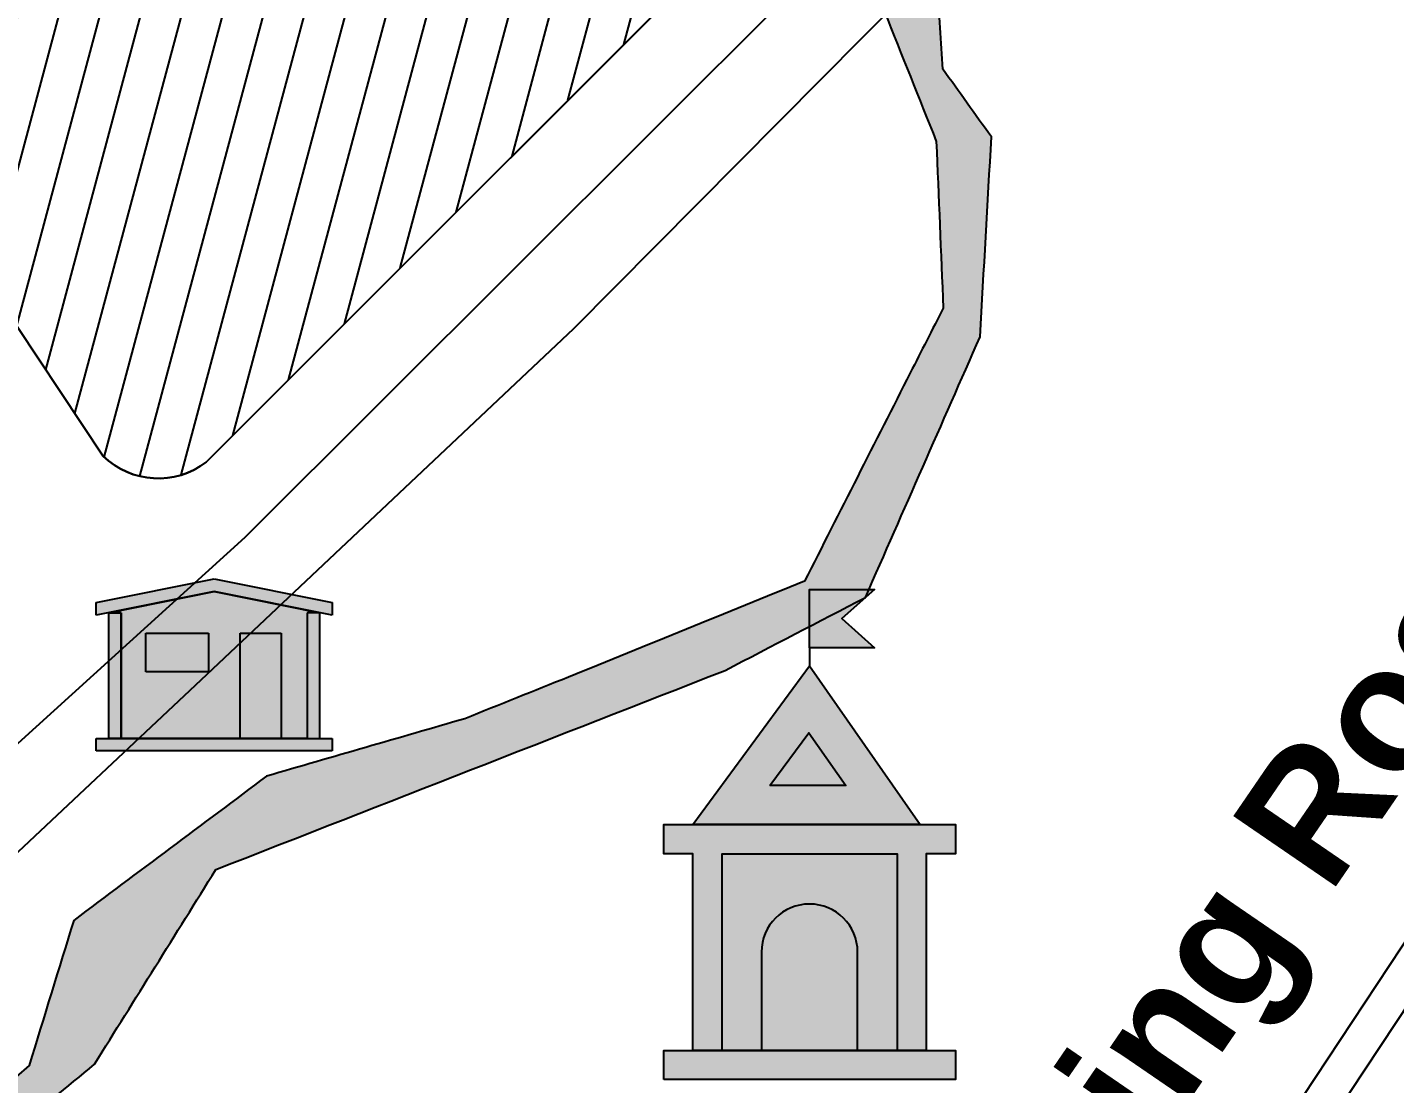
# Model space of a CAD drawing. Header units: metres. Extents: x 125.25 to 127.94, y 109.47 to 110.92.
# Drawn here: x 125.9542 to 126.0641, y 109.9961 to 110.081 of the extents above; entities that cross this region are included whole.
import ezdxf

# ---------------------------------------------------------------- set-up
doc = ezdxf.new("R2010")
doc.units = ezdxf.units.M
doc.linetypes.add('DASHED2', pattern=[0.375, 0.25, -0.125])
doc.linetypes.add('DASHEDX2', pattern=[38.099999999999994, 25.4, -12.7])
doc.styles.get("Standard").update_dxf_attribs({"font": 'arial.ttf'})
pattern_1 = [(0, (0, 0), (0, 6.985), [5.08, -1.905]), (90, (0, 0), (-6.985, 4.277078946022131e-16), [5.08, -1.905])]

# ---------------------------------------------------------------- blocks, each defined once
blk = doc.blocks.new('A$C7F8862DF')
at = {"linetype": 'DASHEDX2', "true_color": 0xf53d00, "transparency": 33554687}
h = blk.add_hatch(dxfattribs=at)
h.set_pattern_fill('ANGLE', color=20)
h.set_pattern_definition(pattern_1)
h.paths.add_polyline_path([(0.0037499999999641, 0.01110162074805032), (0.003749999999996589, 0.01260162074805748), (0.005418250573271166, 0.01260162074805748), (0.004584125286640983, 0.0118516207480468), (0.005418250573271166, 0.01110162074805032)])
h.paths.add_polyline_path([(0.001499999999978741, 0.0007500000000248974), (0.001499999999978741, 0.005805751500375322), (0.006000000000014438, 0.005805751500375322), (0.005999999999957595, 0.0007500000000248974)])
edge = h.paths.add_edge_path()
edge.add_arc((0.00374999999999659, 0.003275437618755428), 0.001236848067962357, 90.00000000000004, 180)
edge.add_line((0.002513151932034233, 0.003275437618755428), (0.002513151932029448, 0.0007500000000201356))
edge.add_line((0.002513151932029448, 0.0007500000000201355), (0.00498684806796373, 0.0007500000000248218))
edge.add_line((0.00498684806796373, 0.0007500000000248218), (0.004986848067958946, 0.003275437618755428))
edge.add_arc((0.003749999999996589, 0.003275437618755427), 0.001236848067962357, 4.017968591707413e-14, 90)
h.paths.add_polyline_path([(0.002727219116451872, 0.007555751500386008), (0.003729008227845009, 0.008917379114293123), (0.004680350670044931, 0.007555751500386008)], flags=16)
h.paths.add_polyline_path([(0.0007499999999822649, 0.006555751500386009), (0.003749999999996589, 0.01063333908372499), (0.006598930273000292, 0.006555751500386009)])
at = {"linetype": 'DASHEDX2', "transparency": 33554687}
h = blk.add_hatch(color=20, dxfattribs=at)
h.dxf.hatch_style = 1
h.paths.add_polyline_path([(0.0007499999999822649, 0.006555751500386009), (0.003749999999996589, 0.01063333908372499), (0.006598930273000292, 0.006555751500386009)])
h.paths.add_polyline_path([(0.002727219116451872, 0.007555751500386008), (0.003729008227845009, 0.008917379114293123), (0.004680350670044931, 0.007555751500386008)], flags=16)
h.paths.add_polyline_path([(0.0037499999999641, 0.01110162074805032), (0.003749999999996589, 0.01260162074805748), (0.005418250573271166, 0.01260162074805748), (0.004584125286640983, 0.0118516207480468), (0.005418250573271166, 0.01110162074805032)])
h.paths.add_polyline_path([(0.001499999999978741, 0.0007500000000248974), (0.001499999999978741, 0.005805751500375322), (0.006000000000014438, 0.005805751500375322), (0.005999999999957595, 0.0007500000000248974)])
edge = h.paths.add_edge_path()
edge.add_arc((0.00374999999999659, 0.003275437618755428), 0.001236848067962357, 90.00000000000004, 180)
edge.add_line((0.002513151932034233, 0.003275437618755428), (0.002513151932029448, 0.0007500000000201356))
edge.add_line((0.002513151932029448, 0.0007500000000201355), (0.00498684806796373, 0.0007500000000248218))
edge.add_line((0.00498684806796373, 0.0007500000000248218), (0.004986848067958946, 0.003275437618755428))
edge.add_arc((0.003749999999996589, 0.003275437618755427), 0.001236848067962357, 4.017968591707413e-14, 90)
h = blk.add_hatch(dxfattribs=at)
h.set_pattern_fill('ANGLE', color=20)
h.set_pattern_definition(pattern_1)
h.paths.add_polyline_path([(0.0037499999999641, 0.01110162074805032), (0.003749999999996589, 0.01260162074805748), (0.005418250573271166, 0.01260162074805748), (0.004584125286640983, 0.0118516207480468), (0.005418250573271166, 0.01110162074805032)])
at = {"linetype": 'DASHEDX2', "true_color": 0xeb7500, "transparency": 33554687}
h = blk.add_hatch(dxfattribs=at)
h.set_pattern_fill('ANGLE', color=30)
h.set_pattern_definition(pattern_1)
h.paths.add_polyline_path([(0.0037499999999641, 0.01110162074805032), (0.003749999999996589, 0.01260162074805748), (0.005418250573271166, 0.01260162074805748), (0.004584125286640983, 0.0118516207480468), (0.005418250573271166, 0.01110162074805032)])
at = {"linetype": 'DASHEDX2', "transparency": 33554687}
h = blk.add_hatch(dxfattribs=at)
h.set_pattern_fill('ANGLE', color=20)
h.set_pattern_definition(pattern_1)
h.paths.add_polyline_path([(0.0037499999999641, 0.01110162074805032), (0.003749999999996589, 0.01260162074805748), (0.005418250573271166, 0.01260162074805748), (0.004584125286640983, 0.0118516207480468), (0.005418250573271166, 0.01110162074805032)])
at = {"linetype": 'DASHEDX2', "true_color": 0xffffff, "transparency": 33554687}
h = blk.add_hatch(dxfattribs=at)
h.set_pattern_fill('ANGLE')
h.set_pattern_definition(pattern_1)
h.paths.add_polyline_path([(0.0007499999999822649, 0.006555751500386009), (0.003749999999996589, 0.01063333908372499), (0.006598930273000292, 0.006555751500386009)])
at = {"linetype": 'DASHEDX2', "transparency": 33554687}
h = blk.add_hatch(dxfattribs=at)
h.set_pattern_fill('ANGLE', color=20)
h.set_pattern_definition(pattern_1)
h.paths.add_polyline_path([(0.0007499999999822649, 0.006555751500386009), (0.003749999999996589, 0.01063333908372499), (0.006598930273000292, 0.006555751500386009)])
h.paths.add_polyline_path([(0.002727219116451872, 0.007555751500386008), (0.003729008227845009, 0.008917379114293123), (0.004680350670044931, 0.007555751500386008)], flags=16)
at = {"linetype": 'DASHEDX2', "true_color": 0xffffff, "transparency": 33554687}
h = blk.add_hatch(dxfattribs=at)
h.set_pattern_fill('ANGLE')
h.set_pattern_definition(pattern_1)
h.paths.add_polyline_path([(0.002727219116451872, 0.007555751500386008), (0.003729008227845009, 0.008917379114293123), (0.004680350670044931, 0.007555751500386008)])
h.paths.add_polyline_path([(0.0007499999999964757, 0.0007500000000533191), (0.000749999999968054, 0.005805751500375322), (-1.4210854715202e-14, 0.005805751500375322), (0, 0.006555751500386009), (0.007499999999993179, 0.006555751500386009), (0.007499999999993179, 0.005805751500375322), (0.006749999999968281, 0.005805751500375322), (0.00674999999993986, 0.0007500000000248974), (0.005999999999957595, 0.0007499999999615132), (0.001499999999978741, 0.0007500000000121076)])
edge = h.paths.add_edge_path(flags=16)
edge.add_arc((0.00374999999999659, 0.003275437618755428), 0.001236848067962357, 90.00000000000004, 180)
edge.add_line((0.002513151932034233, 0.003275437618755428), (0.002513151932029448, 0.0007500000000201356))
edge.add_line((0.002513151932029448, 0.0007500000000201355), (0.00498684806796373, 0.0007500000000248218))
edge.add_line((0.00498684806796373, 0.0007500000000248218), (0.004986848067958946, 0.003275437618755428))
edge.add_arc((0.003749999999996589, 0.003275437618755427), 0.001236848067962357, 4.017968591707413e-14, 90)
h.paths.add_polyline_path([(0.001499999999978741, 0.0007500000000248974), (0.001499999999978741, 0.005805751500375322), (0.006000000000014438, 0.005805751500375322), (0.005999999999957595, 0.0007500000000248974)], flags=16)
h.paths.add_polyline_path([(0, 0), (0, 0.0007500000000106866), (0.007499999999993179, 0.0007500000000248974), (0.007499999999993179, 0)])
h = blk.add_hatch(color=7, dxfattribs=at)
h.dxf.hatch_style = 1
edge = h.paths.add_edge_path()
edge.add_arc((0.00374999999999659, 0.003275437618755428), 0.001236848067962357, 90.00000000000004, 180)
edge.add_line((0.002513151932034233, 0.003275437618755428), (0.002513151932029448, 0.0007500000000201356))
edge.add_line((0.002513151932029448, 0.0007500000000201355), (0.00498684806796373, 0.0007500000000248218))
edge.add_line((0.00498684806796373, 0.0007500000000248218), (0.004986848067958946, 0.003275437618755428))
edge.add_arc((0.003749999999996589, 0.003275437618755427), 0.001236848067962357, 4.017968591707413e-14, 90)
h.paths.add_polyline_path([(0.002727219116451872, 0.007555751500386008), (0.003729008227845009, 0.008917379114293123), (0.004680350670044931, 0.007555751500386008)])
at = {"linetype": 'DASHEDX2', "transparency": 33554687}
h = blk.add_hatch(dxfattribs=at)
h.set_pattern_fill('ANGLE', color=20)
h.set_pattern_definition(pattern_1)
h.paths.add_polyline_path([(0.002727219116451872, 0.007555751500386008), (0.003729008227845009, 0.008917379114293123), (0.004680350670044931, 0.007555751500386008)])
at = {"linetype": 'DASHEDX2', "true_color": 0xffffff, "transparency": 33554687}
h = blk.add_hatch(dxfattribs=at)
h.set_pattern_fill('ANGLE')
h.set_pattern_definition(pattern_1)
h.paths.add_polyline_path([(0.002727219116451872, 0.007555751500386008), (0.003729008227845009, 0.008917379114293123), (0.004680350670044931, 0.007555751500386008)])
h = blk.add_hatch(dxfattribs=at)
h.set_pattern_fill('ANGLE')
h.set_pattern_definition(pattern_1)
h.paths.add_polyline_path([(0.0007499999999964757, 0.0007500000000533191), (0.000749999999968054, 0.005805751500375322), (-1.4210854715202e-14, 0.005805751500375322), (0, 0.006555751500386009), (0.007499999999993179, 0.006555751500386009), (0.007499999999993179, 0.005805751500375322), (0.006749999999968281, 0.005805751500375322), (0.00674999999993986, 0.0007500000000248974), (0.005999999999957595, 0.0007499999999615132), (0.001499999999978741, 0.0007500000000121076)])
h = blk.add_hatch(dxfattribs=at)
h.set_pattern_fill('ANGLE')
h.set_pattern_definition(pattern_1)
edge = h.paths.add_edge_path(flags=16)
edge.add_arc((0.00374999999999659, 0.003275437618755428), 0.001236848067962357, 90.00000000000004, 180)
edge.add_line((0.002513151932034233, 0.003275437618755428), (0.002513151932029448, 0.0007500000000201356))
edge.add_line((0.002513151932029448, 0.0007500000000201355), (0.00498684806796373, 0.0007500000000248218))
edge.add_line((0.00498684806796373, 0.0007500000000248218), (0.004986848067958946, 0.003275437618755428))
edge.add_arc((0.003749999999996589, 0.003275437618755427), 0.001236848067962357, 4.017968591707413e-14, 90)
h.paths.add_polyline_path([(0.0007499999999964757, 0.0007500000000533191), (0.000749999999968054, 0.005805751500375322), (-1.4210854715202e-14, 0.005805751500375322), (0, 0.006555751500386009), (0.007499999999993179, 0.006555751500386009), (0.007499999999993179, 0.005805751500375322), (0.006749999999968281, 0.005805751500375322), (0.00674999999993986, 0.0007500000000248974), (0.005999999999957595, 0.0007499999999615132), (0.001499999999978741, 0.0007500000000121076)])
h.paths.add_polyline_path([(0.001499999999978741, 0.0007500000000248974), (0.001499999999978741, 0.005805751500375322), (0.006000000000014438, 0.005805751500375322), (0.005999999999957595, 0.0007500000000248974)], flags=16)
h.paths.add_polyline_path([(0, 0), (0, 0.0007500000000106866), (0.007499999999993179, 0.0007500000000248974), (0.007499999999993179, 0)])
h = blk.add_hatch(color=7, dxfattribs=at)
h.dxf.hatch_style = 1
h.paths.add_polyline_path([(0.0007499999999964757, 0.0007500000000533191), (0.000749999999968054, 0.005805751500375322), (-1.4210854715202e-14, 0.005805751500375322), (0, 0.006555751500386009), (0.007499999999993179, 0.006555751500386009), (0.007499999999993179, 0.005805751500375322), (0.006749999999968281, 0.005805751500375322), (0.00674999999993986, 0.0007500000000248974), (0.005999999999957595, 0.0007499999999615132), (0.001499999999978741, 0.0007500000000121076)])
h.paths.add_polyline_path([(0, 0), (0, 0.0007500000000106866), (0.007499999999993179, 0.0007500000000248974), (0.007499999999993179, 0)])
h.paths.add_polyline_path([(0.001499999999978741, 0.0007500000000248974), (0.001499999999978741, 0.005805751500375322), (0.006000000000014438, 0.005805751500375322), (0.005999999999957595, 0.0007500000000248974)], flags=16)
h = blk.add_hatch(dxfattribs=at)
h.set_pattern_fill('ANGLE')
h.set_pattern_definition(pattern_1)
h.paths.add_polyline_path([(0, 0), (0, 0.0007500000000106866), (0.007499999999993179, 0.0007500000000248974), (0.007499999999993179, 0)])
edge = h.paths.add_edge_path()
edge.add_arc((0.00374999999999659, 0.003275437618755428), 0.001236848067962357, 90.00000000000004, 180)
edge.add_line((0.002513151932034233, 0.003275437618755428), (0.002513151932029448, 0.0007500000000201356))
edge.add_line((0.002513151932029448, 0.0007500000000201355), (0.00498684806796373, 0.0007500000000248218))
edge.add_line((0.00498684806796373, 0.0007500000000248218), (0.004986848067958946, 0.003275437618755428))
edge.add_arc((0.003749999999996589, 0.003275437618755427), 0.001236848067962357, 4.017968591707413e-14, 90)
edge = h.paths.add_edge_path()
edge.add_line((0.001499999999978741, 0.005805751500375322), (0.006000000000014438, 0.005805751500375322))
at = {"linetype": 'DASHEDX2', "transparency": 33554687}
h = blk.add_hatch(dxfattribs=at)
h.set_pattern_fill('ANGLE', color=20)
h.set_pattern_definition(pattern_1)
h.paths.add_polyline_path([(0.001499999999978741, 0.0007500000000248974), (0.001499999999978741, 0.005805751500375322), (0.006000000000014438, 0.005805751500375322), (0.005999999999957595, 0.0007500000000248974)])
at = {"linetype": 'DASHEDX2', "true_color": 0xeb7500, "transparency": 33554687}
h = blk.add_hatch(dxfattribs=at)
h.set_pattern_fill('ANGLE', color=30)
h.set_pattern_definition(pattern_1)
h.paths.add_polyline_path([(0.001499999999978741, 0.0007500000000248974), (0.001499999999978741, 0.005805751500375322), (0.006000000000014438, 0.005805751500375322), (0.005999999999957595, 0.0007500000000248974)])
at = {"linetype": 'DASHEDX2', "transparency": 33554687}
h = blk.add_hatch(dxfattribs=at)
h.set_pattern_fill('ANGLE', color=20)
h.set_pattern_definition(pattern_1)
h.paths.add_polyline_path([(0.001499999999978741, 0.0007500000000248974), (0.001499999999978741, 0.005805751500375322), (0.006000000000014438, 0.005805751500375322), (0.005999999999957595, 0.0007500000000248974)])
edge = h.paths.add_edge_path()
edge.add_arc((0.00374999999999659, 0.003275437618755428), 0.001236848067962357, 90.00000000000004, 180)
edge.add_line((0.002513151932034233, 0.003275437618755428), (0.002513151932029448, 0.0007500000000201356))
edge.add_line((0.002513151932029448, 0.0007500000000201355), (0.00498684806796373, 0.0007500000000248218))
edge.add_line((0.00498684806796373, 0.0007500000000248218), (0.004986848067958946, 0.003275437618755428))
edge.add_arc((0.003749999999996589, 0.003275437618755427), 0.001236848067962357, 4.017968591707413e-14, 90)
at = {"color": 18, "linetype": 'DASHEDX2', "true_color": 0x000000}
blk.add_line((0.0037499999999641, 0.01110162074805032), (0.003749999999996589, 0.01063333908372499), dxfattribs=at)
at = {"color": 18, "true_color": 0x000000}
for points in [[(0.0037499999999641, 0.01110162074805032), (0.003749999999996589, 0.01260162074805748), (0.005418250573271166, 0.01260162074805748), (0.004584125286640983, 0.0118516207480468), (0.005418250573271166, 0.01110162074805032)], [(0.0007499999999822649, 0.006555751500386009), (0.003749999999996589, 0.01063333908372499), (0.006598930273000292, 0.006555751500386009)], [(0.002727219116451872, 0.007555751500386008), (0.003729008227845009, 0.008917379114293123), (0.004680350670044931, 0.007555751500386008)], [(0.0007499999999964757, 0.0007500000000533191), (0.000749999999968054, 0.005805751500375322), (-1.4210854715202e-14, 0.005805751500375322), (0, 0.006555751500386009), (0.007499999999993179, 0.006555751500386009), (0.007499999999993179, 0.005805751500375322), (0.006749999999968281, 0.005805751500375322), (0.00674999999993986, 0.0007500000000248974), (0.005999999999957595, 0.0007499999999615132), (0.001499999999978741, 0.0007500000000121076)], [(0.001499999999978741, 0.0007500000000248974), (0.001499999999978741, 0.005805751500375322), (0.006000000000014438, 0.005805751500375322), (0.005999999999957595, 0.0007500000000248974)], [(0, 0), (0, 0.0007500000000106866), (0.007499999999993179, 0.0007500000000248974), (0.007499999999993179, 0)]]:
    blk.add_lwpolyline(points, close=True, dxfattribs=at)
at = {"color": 18, "linetype": 'DASHEDX2', "true_color": 0x000000}
blk.add_lwpolyline([(0.003749999999996589, 0.004512285686717785, 0.4142135623730948), (0.002513151932034233, 0.003275437618755428), (0.002513151932029448, 0.0007500000000201355), (0.00498684806796373, 0.0007500000000248218), (0.004986848067958946, 0.003275437618755428, 0.4142135623730948)], format="xyb", close=True, dxfattribs=at)
blk = doc.blocks.new('A$C520F0B12')
at = {"linetype": 'DASHEDX2', "true_color": 0xffffff, "transparency": 33554687}
h = blk.add_hatch(dxfattribs=at)
h.set_pattern_fill('ANGLE')
h.set_pattern_definition(pattern_1)
h.paths.add_polyline_path([(0.01486724748733807, 0.001796118955226689), (0.01157352023155285, 0.001796118955226689), (0.01157352023155285, 0.01025309582332803), (0.01486724748733807, 0.01025309582332803)])
h.paths.add_polyline_path([(0.003977147757057799, 0.01025309582332803), (0.00900952392387229, 0.01025309582332803), (0.00900952392387229, 0.00714387026922364), (0.003977147757057799, 0.00714387026922364)])
h.paths.add_polyline_path([(0, 0.01270557272967052), (0.009480255906296975, 0.01461095321261605), (0.01896051181259395, 0.01270557272967052), (0.01896051181259395, 0.01168557537712343), (0.009480255906296975, 0.01359095586006896), (0, 0.01168557537712343)])
h.paths.add_polyline_path([(0.01796051181259395, 0.01188655945411232), (0.01696051181259395, 0.01188655945411232), (0.01696051181259395, 0.001796118955226689), (0.01796051181259395, 0.001796118955226689)])
h.paths.add_polyline_path([(0.001, 0.01188655945411232), (0.002, 0.01188655945411232), (0.002, 0.001796118955226689), (0.001, 0.001796118955226689)])
h.paths.add_polyline_path([(0, 0.001796118955226689), (0.01896051181259395, 0.001796118955226689), (0.01896051181259395, 0.0007961189552266887), (0, 0.0007961189552266887)])
at = {"linetype": 'DASHEDX2', "true_color": 0x000000, "transparency": 33554687}
h = blk.add_hatch(color=18, dxfattribs=at)
h.dxf.hatch_style = 1
h.paths.add_polyline_path([(0, 0.01270557272967052), (0.009480255906296975, 0.01461095321261605), (0.01896051181259395, 0.01270557272967052), (0.01896051181259395, 0.01168557537712343), (0.009480255906296975, 0.01359095586006896), (0, 0.01168557537712343)])
h.paths.add_polyline_path([(0, 0.001796118955226689), (0.01896051181259395, 0.001796118955226689), (0.01896051181259395, 0.0007961189552266887), (0, 0.0007961189552266887)])
h.paths.add_polyline_path([(0.001, 0.01188655945411232), (0.002, 0.01188655945411232), (0.002, 0.001796118955226689), (0.001, 0.001796118955226689)])
h.paths.add_polyline_path([(0.01796051181259395, 0.01188655945411232), (0.01696051181259395, 0.01188655945411232), (0.01696051181259395, 0.001796118955226689), (0.01796051181259395, 0.001796118955226689)])
at = {"linetype": 'DASHEDX2', "transparency": 33554687}
h = blk.add_hatch(dxfattribs=at)
h.set_pattern_fill('ANGLE', color=5)
h.set_pattern_definition(pattern_1)
h.paths.add_polyline_path([(0.002, 0.001796118955226689), (0.002, 0.01188655945411232), (0.001, 0.01188655945411232), (0.009480255906296975, 0.01359095586006896), (0.01796051181259395, 0.01188655945411232), (0.01696051181259395, 0.01188655945411232), (0.01696051181259395, 0.001796118955226689)])
h.paths.add_polyline_path([(0.01486724748733807, 0.001796118955226689), (0.01157352023155285, 0.001796118955226689), (0.01157352023155285, 0.01025309582332803), (0.01486724748733807, 0.01025309582332803)], flags=17)
h.paths.add_polyline_path([(0.003977147757057799, 0.01025309582332803), (0.00900952392387229, 0.01025309582332803), (0.00900952392387229, 0.00714387026922364), (0.003977147757057799, 0.00714387026922364)], flags=16)
h.paths.add_polyline_path([(0.01796051181259395, 0.01188655945411232), (0.01696051181259395, 0.01188655945411232), (0.01696051181259395, 0.001796118955226689), (0.01796051181259395, 0.001796118955226689)], flags=17)
h.paths.add_polyline_path([(0.001, 0.01188655945411232), (0.002, 0.01188655945411232), (0.002, 0.001796118955226689), (0.001, 0.001796118955226689)])
h = blk.add_hatch(color=5, dxfattribs=at)
h.dxf.hatch_style = 1
h.paths.add_polyline_path([(0.002, 0.001796118955226689), (0.002, 0.01188655945411232), (0.001, 0.01188655945411232), (0.009480255906296975, 0.01359095586006896), (0.01796051181259395, 0.01188655945411232), (0.01696051181259395, 0.01188655945411232), (0.01696051181259395, 0.001796118955226689)])
h.paths.add_polyline_path([(0.01486724748733807, 0.001796118955226689), (0.01157352023155285, 0.001796118955226689), (0.01157352023155285, 0.01025309582332803), (0.01486724748733807, 0.01025309582332803)], flags=17)
h.paths.add_polyline_path([(0.003977147757057799, 0.01025309582332803), (0.00900952392387229, 0.01025309582332803), (0.00900952392387229, 0.00714387026922364), (0.003977147757057799, 0.00714387026922364)], flags=16)
at = {"linetype": 'DASHEDX2', "true_color": 0xffffff, "transparency": 33554687}
h = blk.add_hatch(dxfattribs=at)
h.set_pattern_fill('ANGLE')
h.set_pattern_definition(pattern_1)
h.paths.add_polyline_path([(0.001, 0.01188655945411232), (0.002, 0.01188655945411232), (0.002, 0.001796118955226689), (0.001, 0.001796118955226689)])
h.paths.add_polyline_path([(0.01796051181259395, 0.01188655945411232), (0.01696051181259395, 0.01188655945411232), (0.01696051181259395, 0.001796118955226689), (0.01796051181259395, 0.001796118955226689)])
h = blk.add_hatch(color=7, dxfattribs=at)
h.dxf.hatch_style = 1
h.paths.add_polyline_path([(0.01486724748733807, 0.001796118955226689), (0.01157352023155285, 0.001796118955226689), (0.01157352023155285, 0.01025309582332803), (0.01486724748733807, 0.01025309582332803)])
h.paths.add_polyline_path([(0.003977147757057799, 0.01025309582332803), (0.00900952392387229, 0.01025309582332803), (0.00900952392387229, 0.00714387026922364), (0.003977147757057799, 0.00714387026922364)])
at = {"color": 18, "linetype": 'DASHEDX2', "true_color": 0x000000}
for points in [[(0, 0.01270557272967052), (0.009480255906296975, 0.01461095321261605), (0.01896051181259395, 0.01270557272967052), (0.01896051181259395, 0.01168557537712343), (0.009480255906296975, 0.01359095586006896), (0, 0.01168557537712343)], [(0.002, 0.001796118955226689), (0.002, 0.01188655945411232), (0.001, 0.01188655945411232), (0.009480255906296975, 0.01359095586006896), (0.01796051181259395, 0.01188655945411232), (0.01696051181259395, 0.01188655945411232), (0.01696051181259395, 0.001796118955226689)], [(0.001, 0.01188655945411232), (0.002, 0.01188655945411232), (0.002, 0.001796118955226689), (0.001, 0.001796118955226689)], [(0.01796051181259395, 0.01188655945411232), (0.01696051181259395, 0.01188655945411232), (0.01696051181259395, 0.001796118955226689), (0.01796051181259395, 0.001796118955226689)], [(0.003977147757057799, 0.01025309582332803), (0.00900952392387229, 0.01025309582332803), (0.00900952392387229, 0.00714387026922364), (0.003977147757057799, 0.00714387026922364)], [(0.01486724748733807, 0.001796118955226689), (0.01157352023155285, 0.001796118955226689), (0.01157352023155285, 0.01025309582332803), (0.01486724748733807, 0.01025309582332803)], [(0, 0.001796118955226689), (0.01896051181259395, 0.001796118955226689), (0.01896051181259395, 0.0007961189552266887), (0, 0.0007961189552266887)]]:
    blk.add_lwpolyline(points, close=True, dxfattribs=at)

msp = doc.modelspace()

# ---------------------------------------------------------------- hatches: boundary and pattern name
at = {"linetype": 'DASHEDX2', "true_color": 0xcd2027, "transparency": 33554687}
h = msp.add_hatch(dxfattribs=at)
h.set_pattern_fill('ANSI31', color=242, scale=0.001, angle=30)
h.set_pattern_definition([(74.99999999999999, (0, 0), (-0.003066814498467792, 0.000821750468200504), [])])
edge = h.paths.add_edge_path()
edge.add_arc((125.9646965221866, 110.0510415980568), 0.00632431035023536, 225.659139867717, 307.6527823481693, ccw=False)
edge.add_line((125.9602763004151, 110.0465184861969), (125.9328779969209, 110.0877004951018))
edge.add_line((125.9328779969209, 110.0877004951018), (125.9556832422125, 110.0946506805667))
edge.add_line((125.9556832422125, 110.0946506805667), (125.9540979658387, 110.1166931912566))
edge.add_line((125.9540979658387, 110.1166931912566), (125.9949715380768, 110.1179321583371))
edge.add_line((125.9949715380768, 110.1179321583371), (126.0135910232956, 110.1114848670026))
edge.add_line((126.0135910232956, 110.1114848670026), (126.0173213254548, 110.0947893320601))
edge.add_line((126.0173213254548, 110.0947893320601), (125.9685598838964, 110.0460344693681))
at = {"linetype": 'DASHEDX2', "transparency": 33554508}
h = msp.add_hatch(dxfattribs=at)
h.set_pattern_fill('ANGLE', color=4)
h.set_pattern_definition(pattern_1)
h.paths.add_polyline_path([(125.8705853623104, 109.8771000667366), (125.9181368982922, 109.9017600614604), (125.9154052375603, 109.905512128633), (125.9017845078831, 109.8963763795258), (125.8865935687753, 109.8898878059363), (125.8673005486775, 109.8805543287699), (125.8525745645625, 109.8692732481122), (125.8428560623801, 109.8676746096338), (125.8485448038069, 109.8601547941576), (125.8491740310245, 109.8603087610031), (125.8524310060408, 109.8607536119008), (125.8550355268982, 109.8611299866417), (125.8616632645926, 109.865689723601), (125.8660277012858, 109.8698632599182)], flags=17)
h.paths.add_polyline_path([(125.8431906606928, 109.8581365959974), (125.8445922971029, 109.8590780819242), (125.8400254031473, 109.8654496796128), (125.8364600847154, 109.8577744413497), (125.8347120614988, 109.8568343505056), (125.8369634646137, 109.8535726028602)])
h.paths.add_polyline_path([(125.8341718033263, 109.8565437984371), (125.8296435814573, 109.8541085104623), (125.8323696805667, 109.8502057586822), (125.8364480036427, 109.8531948147989)])
h.paths.add_polyline_path([(125.8347120614988, 109.8568343505056), (125.8341718033263, 109.8565437984371), (125.8364480036427, 109.8531948147989), (125.8369634646137, 109.8535726028602)])
h.paths.add_polyline_path([(125.8296435814573, 109.8541085104623), (125.8290026915327, 109.8537638384095), (125.8318370452831, 109.8498153833434), (125.8323696805667, 109.8502057586822)])
h.paths.add_polyline_path([(125.8317318137627, 109.8497382577911), (125.8318370452831, 109.8498153833434), (125.8290026915327, 109.8537638384095), (125.8287411038078, 109.8536231559388), (125.7996513262093, 109.8533920979523), (125.7973678033014, 109.8492460737045), (125.7834725218293, 109.8100908841822), (125.7835236349938, 109.8046255650382), (125.7811724007597, 109.8021738358294), (125.7781471378272, 109.7895551646307), (125.7715042611262, 109.7774640873222), (125.7689848379206, 109.7591118057509), (125.7695196255294, 109.7537865126992), (125.7683333914078, 109.7491172429875), (125.7686578944876, 109.7446558787571), (125.7698376738271, 109.7447416915286), (125.7705256575947, 109.7352830873964), (125.7694526595438, 109.7242457733809), (125.7574622679585, 109.7239078201225), (125.7432155350898, 109.7197360418107), (125.7483832210531, 109.7176598529116), (125.7567652102025, 109.7205139239214), (125.7725114903515, 109.7220313543365), (125.7757858555576, 109.7571561135481), (125.7782935495557, 109.7668182701643), (125.7793146328, 109.7751881071538), (125.7832820292746, 109.7919440152305), (125.7918612611511, 109.8187848072856), (125.7967053235734, 109.834745854875), (125.8023043921794, 109.8452786717885), (125.8027668424124, 109.8457140019372), (125.8033030041496, 109.8460086874303), (125.8038593470948, 109.846162728268), (125.8044893299795, 109.8462029168146), (125.8262745145643, 109.8477459495004), (125.8274393710241, 109.84786785781), (125.8288368123272, 109.8480742932828), (125.8302145733742, 109.8486528618808)])
h.paths.add_polyline_path([(125.9213390771701, 109.9058684990205), (125.9194435517922, 109.9084885877185), (125.9189648703936, 109.9078996594958), (125.9154052375603, 109.905512128633), (125.9181368982922, 109.9017600614604), (125.9217649772131, 109.9036415655002), (125.9223704863597, 109.9044525565022)], flags=16)
h.paths.add_polyline_path([(126.0277262574968, 110.1051928602745), (126.0234951082265, 110.1009622818685), (126.0230604917, 110.0822096962502), (126.0273543106344, 110.0865862662085)])
h.paths.add_polyline_path([(126.0316566639709, 110.0721470453441), (126.0277605458053, 110.0775881534434), (126.0273074705305, 110.0842430960201), (126.0273543106344, 110.0865862662085), (126.0230604917, 110.0822096962502), (126.0272263878759, 110.0717908106494), (126.0277876687762, 110.0583996329463), (126.025131692995, 110.0532009682811), (126.0166340447251, 110.0364552522883), (125.9976731557835, 110.0287595270551), (125.9893398913244, 110.0254133194208), (125.9734046091535, 110.0208019507068), (125.9579032229533, 110.0092181590527), (125.9543267837091, 109.9975596051061), (125.9207968517484, 109.9687582711058), (125.9316753816034, 109.9441541837497), (125.9353170877328, 109.9397855636221), (125.9359706869247, 109.9288221464192), (125.9189648703936, 109.9078996594958), (125.9017845078831, 109.8963763795258), (125.8865935687753, 109.8898878059363), (125.8673005486775, 109.8805543287699), (125.8525745645625, 109.8692732481122), (125.8409102505565, 109.8673545346269, -0.0488294801046326), (125.8410738819279, 109.867001436331), (125.8460861655471, 109.8597437265321), (125.8463490188244, 109.8596175032114), (125.8491740310245, 109.8603087610031), (125.8524310060408, 109.8607536119008), (125.8550355268982, 109.8611299866417), (125.8616632645926, 109.865689723601), (125.8660277012858, 109.8698632599182), (125.8705853623104, 109.8771000667366), (125.9217649772131, 109.9036415655002), (125.9404992211704, 109.9287333471249), (125.93942210287, 109.9327709381307), (125.9406400602386, 109.9370983932246), (125.9341101513075, 109.9563342733454), (125.926997492106, 109.9610877819607), (125.9262726861697, 109.9689650727613), (125.9529201821415, 109.9921306115497), (125.9595836305549, 109.997672328334), (125.9693300805219, 110.0133053983237), (126.0102557095472, 110.0293011417199), (126.017040700686, 110.0328248456914), (126.0170407006861, 110.0358062891332), (126.02181803622, 110.0358062891332), (126.0307472214514, 110.0560970458843)])
h = msp.add_hatch(color=4, dxfattribs=at)
h.dxf.hatch_style = 1
h.paths.add_polyline_path([(126.0277262574968, 110.1051928602745), (126.0234951082265, 110.1009622818685), (126.0230604917, 110.0822096962502), (126.0273543106344, 110.0865862662085)])
h.paths.add_polyline_path([(126.0273074705305, 110.0842430960201), (126.0273543106344, 110.0865862662085), (126.0230604917, 110.0822096962502), (126.0272263878759, 110.0717908106494), (126.0277876687762, 110.0583996329463), (126.025131692995, 110.0532009682811), (126.0166340447251, 110.0364552522883), (125.9976731557835, 110.0287595270551), (125.9893398913244, 110.0254133194208), (125.9734046091535, 110.0208019507068), (125.9579032229533, 110.0092181590527), (125.9543267837091, 109.9975596051061), (125.9207968517484, 109.9687582711058), (125.9316753816034, 109.9441541837497), (125.9353170877328, 109.9397855636221), (125.9359706869247, 109.9288221464192), (125.9189648703936, 109.9078996594958), (125.9017845078831, 109.8963763795258), (125.8865935687753, 109.8898878059363), (125.8673005486775, 109.8805543287699), (125.8525745645625, 109.8692732481122), (125.8409102505565, 109.8673545346269), (125.8364600847154, 109.8577744413497), (125.8287411038078, 109.8536231559388), (125.7996513262093, 109.8533920979523), (125.7973678033014, 109.8492460737045), (125.7834725218293, 109.8100908841822), (125.7835236349938, 109.8046255650382), (125.7811724007597, 109.8021738358294), (125.7781471378272, 109.7895551646307), (125.7715042611262, 109.7774640873222), (125.7689848379206, 109.7591118057509), (125.7695196255294, 109.7537865126992), (125.7683333914078, 109.7491172429875), (125.7686578944876, 109.7446558787571), (125.7698376738271, 109.7447416915286), (125.7705256575947, 109.7352830873964), (125.7694526595438, 109.7242457733809), (125.7574622679585, 109.7239078201225), (125.7432155350898, 109.7197360418107), (125.7483832210531, 109.7176598529116), (125.7567652102025, 109.7205139239214), (125.7725114903515, 109.7220313543365), (125.7757858555576, 109.7571561135481), (125.7782935495557, 109.7668182701643), (125.7793146328, 109.7751881071538), (125.7832820292746, 109.7919440152305), (125.7918612611511, 109.8187848072856), (125.7967053235734, 109.834745854875), (125.8023043921794, 109.8452786717885), (125.8027668424124, 109.8457140019372), (125.8033030041496, 109.8460086874303), (125.8038593470948, 109.846162728268), (125.8044893299795, 109.8462029168146), (125.8262745145643, 109.8477459495004), (125.8274393710241, 109.84786785781), (125.8288368123272, 109.8480742932828), (125.8302145733742, 109.8486528618808), (125.8317318137627, 109.8497382577911), (125.8431906606928, 109.8581365959974), (125.8448488832786, 109.8592504320941), (125.8491740310245, 109.8603087610031), (125.8524310060408, 109.8607536119008), (125.8550355268982, 109.8611299866417), (125.8616632645926, 109.865689723601), (125.8660277012858, 109.8698632599182), (125.8705853623104, 109.8771000667366), (125.9217649772131, 109.9036415655002), (125.9404992211704, 109.9287333471249), (125.93942210287, 109.9327709381307), (125.9406400602386, 109.9370983932246), (125.9341101513075, 109.9563342733454), (125.926997492106, 109.9610877819607), (125.9262726861697, 109.9689650727613), (125.9529201821415, 109.9921306115497), (125.9595836305549, 109.997672328334), (125.9693300805219, 110.0133053983237), (126.0102557095472, 110.0293011417199), (126.0215325991035, 110.035157659393), (126.0307472214514, 110.0560970458843), (126.0316566639709, 110.0721470453441), (126.0277605458053, 110.0775881534434)])

# ---------------------------------------------------------------- linework, layer by layer
at = {"color": 18, "true_color": 0x000000}
for p, q in [((125.9980854965398, 110.0567533798109), (126.2091901221878, 110.2695406600481)), ((125.9685598838964, 110.0460344693681), (126.1666788800194, 110.2441267353872)), ((125.9602763004151, 110.0465184861969), (125.8539091825526, 110.2063974216187)), ((125.968160490273, 110.0285313303646), (125.9980854965398, 110.0567533798109)), ((125.9450101426575, 110.0068427690589), (125.968160490273, 110.0285313303646))]:
    msp.add_line(p, q, dxfattribs=at)
at = {"color": 18, "linetype": 'DASHEDX2', "true_color": 0x000000}
msp.add_line((126.0797530099611, 110.0299975518146), (126.044885208649, 109.9772488827738), dxfattribs=at)
at = {"color": 1, "linetype": 'DASHED2', "lineweight": 25, "ltscale": 0.015}
for points in [[(126.4121132292703, 110.4413368974305), (126.3810612790034, 110.4256448718764), (126.3470576131795, 110.4053514192699), (126.3086580337833, 110.3770987583273), (126.2742770377592, 110.3481545630364), (126.2354190956044, 110.3086089466585), (126.207184209891, 110.2763669647035), (126.1731612560357, 110.2419855931712), (126.1322821183979, 110.2009769055376), (126.0810223143854, 110.1498388894564), (126.0439276711347, 110.1123764217555), (126.0195949481732, 110.0877900325956), (125.9716683096389, 110.0399696350361), (125.9489822977459, 110.0194081343046)], [(125.9318581836253, 109.8689021952493), (125.9822449563878, 109.8967721333597), (125.9936288921391, 109.9030014557074), (126.0009147416833, 109.9102380862181), (126.0142378637375, 109.9292978963715), (126.023756687625, 109.9452671552091), (126.027766298223, 109.9524207488321), (126.0456589646688, 109.9730772309055), (126.0816781430773, 110.0274294887349), (126.0964663707659, 110.0635787403469), (126.1197040930881, 110.0933853632758), (126.1271501079429, 110.1109322644607), (126.1506226661628, 110.1450812736527), (126.1750800676541, 110.1973250986023), (126.3220436438128, 110.3373593684534)]]:
    msp.add_lwpolyline(points, dxfattribs=at)
at = {"color": 18, "true_color": 0x000000}
msp.add_lwpolyline([(125.9685598838964, 110.0460344693681, -0.3738530621455413), (125.9602763004151, 110.0465184861969), (125.9328779969209, 110.0877004951018), (125.9556832422125, 110.0946506805667), (125.9540979658387, 110.1166931912566), (125.9949715380768, 110.1179321583371), (126.0135910232956, 110.1114848670026), (126.0173213254548, 110.0947893320601)], format="xyb", close=True, dxfattribs=at)
msp.add_arc((125.9646965221866, 110.0510415980568), 0.006324310350234946, 225.659139867717, 307.652782348248, dxfattribs=at)
at = {"color": 5}
msp.add_open_spline([(126.0443018677535, 110.137269616677), (126.0368419669312, 110.1297580587084), (126.029382066109, 110.1222465007399), (126.0219221652867, 110.1147349427713), (126.0224464796, 110.1101440558038), (126.0229707939133, 110.1055531688362), (126.0234951082266, 110.1009622818686), (126.0233502360511, 110.0947114199958), (126.0232053638755, 110.088460558123), (126.0230604917, 110.0822096962501), (126.0244491237586, 110.0787367343832), (126.0258377558173, 110.0752637725163), (126.0272263878759, 110.0717908106494), (126.0274134815093, 110.0673270847483), (126.0276005751428, 110.0628633588473), (126.0277876687762, 110.0583996329463), (126.0269023435158, 110.0566667447246), (126.0260170182554, 110.0549338565028), (126.025131692995, 110.0532009682811), (126.0222991435717, 110.0476190629502), (126.0194665941484, 110.0420371576192), (126.0166340447251, 110.0364552522883), (126.0103137484112, 110.0338900105439), (126.0039934520974, 110.0313247687995), (125.9976731557835, 110.0287595270551), (125.9948954009638, 110.0276441245103), (125.9921176461441, 110.0265287219656), (125.9893398913244, 110.0254133194208), (125.9840281306008, 110.0238761965161), (125.9787163698771, 110.0223390736115), (125.9734046091534, 110.0208019507068), (125.9682374804201, 110.0169406868221), (125.9630703516867, 110.0130794229374), (125.9579032229533, 110.0092181590528), (125.9567110765386, 110.0053319744039), (125.9555189301238, 110.001445789755), (125.9543267837091, 109.9975596051061), (125.9431501397222, 109.9879591604394), (125.9319734957353, 109.9783587157726), (125.9207968517485, 109.9687582711059), (125.9244230283668, 109.9605569086538), (125.9280492049851, 109.9523555462017), (125.9316753816034, 109.9441541837497), (125.9328892836465, 109.9426979770405), (125.9341031856897, 109.9412417703313), (125.9353170877328, 109.9397855636221), (125.9355349541301, 109.9361310912211), (125.9357528205274, 109.9324766188202), (125.9359706869247, 109.9288221464192), (125.9303020814143, 109.9218479841114), (125.9246334759039, 109.9148738218036), (125.9189648703935, 109.9078996594958), (125.91323808289, 109.9040585661725), (125.9075112953865, 109.9002174728491), (125.901784507883, 109.8963763795257), (125.8967208615138, 109.8942135216626), (125.8916572151445, 109.8920506637994), (125.8865935687752, 109.8898878059363), (125.880162562076, 109.8867766468808), (125.8737315553767, 109.8836654878254), (125.8673005486775, 109.8805543287699), (125.8623918873058, 109.8767939685506), (125.8574832259342, 109.8730336083314), (125.8525745645625, 109.8692732481122), (125.8486864598938, 109.8686336769504), (125.8447983552251, 109.8679941057887), (125.8409102505564, 109.8673545346269), (125.8394268619428, 109.8641611702012), (125.8379434733291, 109.8609678057755), (125.8364600847154, 109.8577744413497), (125.8338870910795, 109.8563906795461), (125.8313140974436, 109.8550069177424), (125.8287411038078, 109.8536231559388), (125.819044511275, 109.85354613661), (125.8093479187421, 109.8534691172811), (125.7996513262093, 109.8533920979523), (125.7988901519067, 109.8520100898697), (125.798128977604, 109.8506280817871), (125.7973678033014, 109.8492460737045), (125.7927360428107, 109.8361943438638), (125.78810428232, 109.823142614023), (125.7834725218293, 109.8100908841822), (125.7834895595508, 109.8082691111342), (125.7835065972723, 109.8064473380862), (125.7835236349938, 109.8046255650382), (125.7827398902491, 109.8038083219686), (125.7819561455044, 109.802991078899), (125.7811724007597, 109.8021738358294), (125.7801639797822, 109.7979676120965), (125.7791555588047, 109.7937613883636), (125.7781471378272, 109.7895551646306), (125.7759328455935, 109.7855248055278), (125.7737185533599, 109.781494446425), (125.7715042611262, 109.7774640873222), (125.770664453391, 109.7713466601318), (125.7698246456558, 109.7652292329414), (125.7689848379206, 109.7591118057509), (125.7691631004568, 109.757336708067), (125.7693413629931, 109.7555616103831), (125.7695196255294, 109.7537865126992), (125.7691242141555, 109.7522300894619), (125.7687288027817, 109.7506736662247), (125.7683333914078, 109.7491172429875), (125.768441559101, 109.7476301215773), (125.7685497267943, 109.7461430001672), (125.7686578944876, 109.7446558787571), (125.7690511542674, 109.7446844830143), (125.7694444140473, 109.7447130872714), (125.7698376738271, 109.7447416915285), (125.7700670017496, 109.7415888234845), (125.7702963296721, 109.7384359554404), (125.7705256575947, 109.7352830873963), (125.7701679915778, 109.7316039827245), (125.7698103255608, 109.7279248780527), (125.7694526595438, 109.724245773381), (125.7654558623487, 109.7241331222948), (125.7614590651536, 109.7240204712086), (125.7574622679585, 109.7239078201225), (125.7527133570022, 109.7225172273519), (125.747964446046, 109.7211266345813), (125.7432155350897, 109.7197360418107), (125.7449380970775, 109.7190439788444), (125.7466606590653, 109.718351915878), (125.7483832210531, 109.7176598529115), (125.7511772174363, 109.7186112099148), (125.7539712138194, 109.7195625669181), (125.7567652102025, 109.7205139239214), (125.7620139702522, 109.7210197340598), (125.7672627303019, 109.7215255441981), (125.7725114903515, 109.7220313543365), (125.7736029454203, 109.733739607407), (125.774694400489, 109.7454478604776), (125.7757858555577, 109.7571561135481), (125.776621753557, 109.7603768324201), (125.7774576515564, 109.7635975512922), (125.7782935495557, 109.7668182701643), (125.7786339106372, 109.7696082158274), (125.7789742717186, 109.7723981614906), (125.7793146328, 109.7751881071537), (125.7806370982915, 109.780773409846), (125.7819595637831, 109.7863587125382), (125.7832820292746, 109.7919440152305), (125.7861417732334, 109.8008909459155), (125.7890015171922, 109.8098378766006), (125.7918612611511, 109.8187848072856), (125.7934759486252, 109.8241051564821), (125.7950906360993, 109.8294255056785), (125.7967053235734, 109.834745854875), (125.7985716797754, 109.8382567938462), (125.8004380359774, 109.8417677328173), (125.8023043921794, 109.8452786717885), (125.802458542257, 109.845423781838), (125.8026126923347, 109.8455688918876), (125.8027668424124, 109.8457140019371), (125.8029455629915, 109.8458122304348), (125.8031242835706, 109.8459104589326), (125.8033030041497, 109.8460086874303), (125.803488451798, 109.8460600343762), (125.8036738994464, 109.8461113813221), (125.8038593470948, 109.846162728268), (125.8040693413897, 109.8461761244502), (125.8042793356846, 109.8461895206324), (125.8044893299795, 109.8462029168146), (125.8117510581744, 109.8467172610432), (125.8190127863694, 109.8472316052719), (125.8262745145643, 109.8477459495004), (125.8266628000509, 109.8477865856036), (125.8270510855375, 109.8478272217068), (125.8274393710241, 109.84786785781), (125.8279051847918, 109.8479366696343), (125.8283709985594, 109.8480054814586), (125.8288368123271, 109.8480742932828), (125.8292960660095, 109.8482671494821), (125.8297553196919, 109.8484600056814), (125.8302145733742, 109.8486528618808), (125.8307203201704, 109.8490146605176), (125.8312260669666, 109.8493764591544), (125.8317318137628, 109.8497382577912), (125.8355514294061, 109.8525377038599), (125.8393710450495, 109.8553371499287), (125.8431906606928, 109.8581365959974), (125.8437434015548, 109.8585078746963), (125.8442961424167, 109.8588791533952), (125.8448488832786, 109.8592504320941), (125.8462905991939, 109.8596032083971), (125.8477323151092, 109.8599559847001), (125.8491740310245, 109.8603087610031), (125.8502596893633, 109.8604570446357), (125.851345347702, 109.8606053282682), (125.8524310060408, 109.8607536119008), (125.8532991796599, 109.8608790701478), (125.8541673532791, 109.8610045283948), (125.8550355268983, 109.8611299866417), (125.8572447727964, 109.8626498989615), (125.8594540186945, 109.8641698112812), (125.8616632645926, 109.8656897236011), (125.8631180768237, 109.8670809023734), (125.8645728890548, 109.8684720811458), (125.8660277012858, 109.8698632599181), (125.8675469216273, 109.8722755288576), (125.8690661419689, 109.8746877977971), (125.8705853623104, 109.8771000667366), (125.8876452339446, 109.8859472329911), (125.9047051055788, 109.8947943992456), (125.9217649772131, 109.9036415655002), (125.9280097251989, 109.9120054927084), (125.9342544731846, 109.9203694199167), (125.9404992211704, 109.9287333471249), (125.9401401817369, 109.9300792107935), (125.9397811423034, 109.9314250744621), (125.93942210287, 109.9327709381306), (125.9398280886596, 109.9342134231619), (125.9402340744491, 109.9356559081933), (125.9406400602386, 109.9370983932246), (125.9384634239282, 109.9435103532648), (125.9362867876179, 109.9499223133051), (125.9341101513075, 109.9563342733454), (125.931739264907, 109.9579187762172), (125.9293683785065, 109.9595032790889), (125.926997492106, 109.9610877819607), (125.9267558901272, 109.9637135455609), (125.9265142881485, 109.9663393091611), (125.9262726861697, 109.9689650727613), (125.935155184827, 109.9766869190241), (125.9440376834843, 109.9844087652869), (125.9529201821415, 109.9921306115497), (125.9551413316126, 109.9939778504778), (125.9573624810837, 109.995825089406), (125.9595836305549, 109.997672328334), (125.9628324472106, 110.0028833516639), (125.9660812638662, 110.0080943749938), (125.9693300805218, 110.0133053983237), (125.9829719568636, 110.0186373127891), (125.9966138332054, 110.0239692272545), (126.0102557095472, 110.0293011417199), (126.0140146727326, 110.0312533142776), (126.0177736359181, 110.0332054868353), (126.0215325991036, 110.0351576593929), (126.0246041398862, 110.0421374548901), (126.0276756806688, 110.0491172503872), (126.0307472214514, 110.0560970458843), (126.0310503689579, 110.0614470457042), (126.0313535164644, 110.0667970455242), (126.0316566639709, 110.0721470453441), (126.0303579579157, 110.0739607480439), (126.0290592518605, 110.0757744507437), (126.0277605458052, 110.0775881534434), (126.0276095207137, 110.0798064676356), (126.0274584956221, 110.0820247818278), (126.0273074705305, 110.0842430960201), (126.0274470661859, 110.0912263507715), (126.0275866618414, 110.098209605523), (126.0277262574968, 110.1051928602745), (126.0270632385971, 110.1073569398388), (126.0264002196974, 110.1095210194031), (126.0257372007977, 110.1116850989674), (126.0335366801471, 110.1195063206193), (126.0413361594965, 110.1273275422713), (126.0491356388458, 110.1351487639232)], degree=3, knots=[11.04641298897169, 11.04641298897169, 11.04641298897169, 11.04641298897169, 12.04641298897169, 12.04641298897169, 12.04641298897169, 13.04641298897169, 13.04641298897169, 13.04641298897169, 14.04641298897169, 14.04641298897169, 14.04641298897169, 15.04641298897169, 15.04641298897169, 15.04641298897169, 16.04641298897169, 16.04641298897169, 16.04641298897169, 17.04641298897169, 17.04641298897169, 17.04641298897169, 18.04641298897169, 18.04641298897169, 18.04641298897169, 19.04641298897169, 19.04641298897169, 19.04641298897169, 20.04641298897169, 20.04641298897169, 20.04641298897169, 21.04641298897169, 21.04641298897169, 21.04641298897169, 22.04641298897169, 22.04641298897169, 22.04641298897169, 23.04641298897169, 23.04641298897169, 23.04641298897169, 24.04641298897169, 24.04641298897169, 24.04641298897169, 25.04641298897169, 25.04641298897169, 25.04641298897169, 26.04641298897169, 26.04641298897169, 26.04641298897169, 27.04641298897169, 27.04641298897169, 27.04641298897169, 28.04641298897169, 28.04641298897169, 28.04641298897169, 29.04641298897169, 29.04641298897169, 29.04641298897169, 30.04641298897169, 30.04641298897169, 30.04641298897169, 31.04641298897169, 31.04641298897169, 31.04641298897169, 32.04641298897169, 32.04641298897169, 32.04641298897169, 33.04641298897169, 33.04641298897169, 33.04641298897169, 34.04641298897169, 34.04641298897169, 34.04641298897169, 35.04641298897169, 35.04641298897169, 35.04641298897169, 36.04641298897169, 36.04641298897169, 36.04641298897169, 37.04641298897169, 37.04641298897169, 37.04641298897169, 38.04641298897169, 38.04641298897169, 38.04641298897169, 39.04641298897169, 39.04641298897169, 39.04641298897169, 40.04641298897169, 40.04641298897169, 40.04641298897169, 41.04641298897169, 41.04641298897169, 41.04641298897169, 42.04641298897169, 42.04641298897169, 42.04641298897169, 43.04641298897169, 43.04641298897169, 43.04641298897169, 44.04641298897169, 44.04641298897169, 44.04641298897169, 45.04641298897169, 45.04641298897169, 45.04641298897169, 46.04641298897169, 46.04641298897169, 46.04641298897169, 47.04641298897169, 47.04641298897169, 47.04641298897169, 48.04641298897169, 48.04641298897169, 48.04641298897169, 49.04641298897169, 49.04641298897169, 49.04641298897169, 50.04641298897169, 50.04641298897169, 50.04641298897169, 51.04641298897169, 51.04641298897169, 51.04641298897169, 52.04641298897169, 52.04641298897169, 52.04641298897169, 53.04641298897169, 53.04641298897169, 53.04641298897169, 54.04641298897169, 54.04641298897169, 54.04641298897169, 55.04641298897169, 55.04641298897169, 55.04641298897169, 56.04641298897169, 56.04641298897169, 56.04641298897169, 57.04641298897169, 57.04641298897169, 57.04641298897169, 58.04641298897169, 58.04641298897169, 58.04641298897169, 59.04641298897169, 59.04641298897169, 59.04641298897169, 60.04641298897169, 60.04641298897169, 60.04641298897169, 61.04641298897169, 61.04641298897169, 61.04641298897169, 62.04641298897169, 62.04641298897169, 62.04641298897169, 63.04641298897169, 63.04641298897169, 63.04641298897169, 64.0464129889717, 64.0464129889717, 64.0464129889717, 65.0464129889717, 65.0464129889717, 65.0464129889717, 66.0464129889717, 66.0464129889717, 66.0464129889717, 67.0464129889717, 67.0464129889717, 67.0464129889717, 68.0464129889717, 68.0464129889717, 68.0464129889717, 69.0464129889717, 69.0464129889717, 69.0464129889717, 70.0464129889717, 70.0464129889717, 70.0464129889717, 71.0464129889717, 71.0464129889717, 71.0464129889717, 72.0464129889717, 72.0464129889717, 72.0464129889717, 73.0464129889717, 73.0464129889717, 73.0464129889717, 74.0464129889717, 74.0464129889717, 74.0464129889717, 75.0464129889717, 75.0464129889717, 75.0464129889717, 76.0464129889717, 76.0464129889717, 76.0464129889717, 77.0464129889717, 77.0464129889717, 77.0464129889717, 78.0464129889717, 78.0464129889717, 78.0464129889717, 79.0464129889717, 79.0464129889717, 79.0464129889717, 80.0464129889717, 80.0464129889717, 80.0464129889717, 81.0464129889717, 81.0464129889717, 81.0464129889717, 82.0464129889717, 82.0464129889717, 82.0464129889717, 83.0464129889717, 83.0464129889717, 83.0464129889717, 84.0464129889717, 84.0464129889717, 84.0464129889717, 85.0464129889717, 85.0464129889717, 85.0464129889717, 86.0464129889717, 86.0464129889717, 86.0464129889717, 87.0464129889717, 87.0464129889717, 87.0464129889717, 88.0464129889717, 88.0464129889717, 88.0464129889717, 89.0464129889717, 89.0464129889717, 89.0464129889717, 90.0464129889717, 90.0464129889717, 90.0464129889717, 91.0464129889717, 91.0464129889717, 91.0464129889717, 92.0464129889717, 92.0464129889717, 92.0464129889717, 93.0464129889717, 93.0464129889717, 93.0464129889717, 94.0464129889717, 94.0464129889717, 94.0464129889717, 95.0464129889717, 95.0464129889717, 95.0464129889717, 96.0464129889717, 96.0464129889717, 96.0464129889717, 97.0464129889717, 97.0464129889717, 97.0464129889717, 97.0464129889717], dxfattribs=at)

# ---------------------------------------------------------------- block references
at = {"color": 18, "linetype": 'DASHEDX2', "true_color": 0x000000}
msp.add_blockref('A$C520F0B12', (125.9597156662076, 110.0220398347971), dxfattribs=at)
at = {"color": 7, "true_color": 0xffffff, "xscale": 3.125, "yscale": 3.125, "zscale": 3.125}
msp.add_blockref('A$C7F8862DF', (126.0053219506861, 109.9964262242956), dxfattribs=at)

# ---------------------------------------------------------------- texts
at = {"color": 18, "true_color": 0x000000, "insert": (125.9847888835067, 109.9222707871529), "char_height": 0.009999999999999998, "attachment_point": 1, "rotation": 55.5895357558041}
msp.add_mtext_dynamic_manual_height_columns('\\pi0.0030245;{\\fArial|b1|i0|c0|p34;\\H1.0833x;←\\H0.92311x;Trambak Ring Road}', width=0.1516704516251934, gutter_width=1.516051577029884, heights=[0], dxfattribs=at)

doc.saveas('drawing.dxf')
